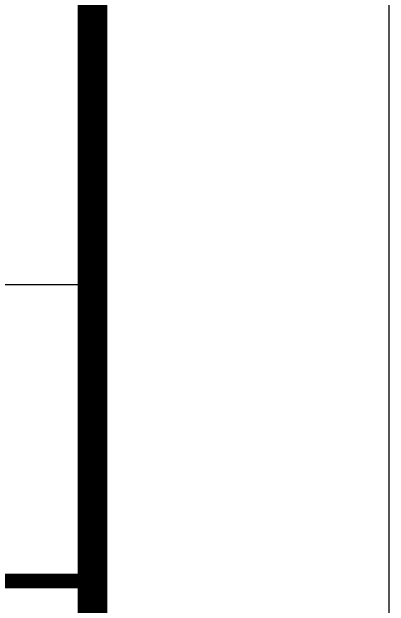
# Model space of a CAD drawing. Extents: x 1751103 to 2598738, y -609732 to 659428.
# Drawn here: x 2161418 to 2162690, y 134360 to 136364 of the extents above; entities that cross this region are included whole.
import ezdxf

# ---------------------------------------------------------------- set-up
doc = ezdxf.new("R2010")
doc.units = 0
doc.header["$LTSCALE"] = 1000
doc.header["$MEASUREMENT"] = 0
for name, color, linetype in [('PP-PM-TK', 7, 'CONTINUOUS'), ('PUB_TITLE', 4, 'CONTINUOUS'), ('TEL_TITLE', 7, 'CONTINUOUS')]:
    doc.layers.add(name, color=color, linetype=linetype)

msp = doc.modelspace()

# ---------------------------------------------------------------- linework, layer by layer
at = {"layer": 'PP-PM-TK', "color": 4, "const_width": 20}
msp.add_lwpolyline([(2156189.5, 134445), (2161689.5, 134445)], dxfattribs=at)
at = {"layer": 'PUB_TITLE', "color": 4}
for p, q in [((2156189.5, 135445), (2161689.5, 135445)), ((2156189.5, 134445), (2161689.5, 134445))]:
    msp.add_line(p, q, dxfattribs=at)
at = {"layer": 'PUB_TITLE', "color": 4, "const_width": 50}
msp.add_lwpolyline([(2156189.5, 134445), (2161689.5, 134445)], dxfattribs=at)
at = {"layer": 'TEL_TITLE', "color": 4}
msp.add_lwpolyline([(2088389.5, 117180.9), (2162689.5, 117180.9), (2162689.5, 159180.9), (2088389.5, 159180.9)], close=True, dxfattribs=at)
at = {"layer": 'TEL_TITLE', "color": 4, "const_width": 100}
msp.add_lwpolyline([(2090889.5, 118180.9), (2161689.5, 118180.9), (2161689.5, 158180.9), (2090889.5, 158180.9)], close=True, dxfattribs=at)

doc.saveas('drawing.dxf')
